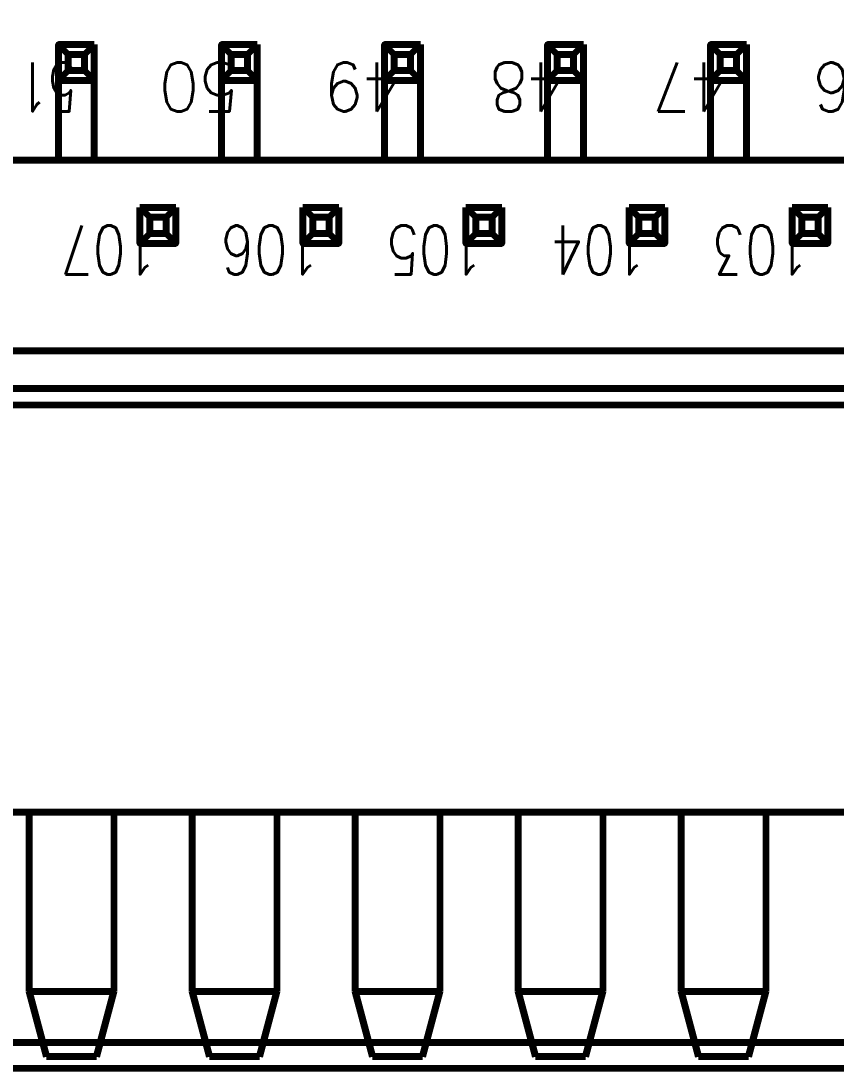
# Model space of a CAD drawing. Header units: inches. Extents: x -0.4 to 8, y -0.5 to 10.5.
# Drawn here: x 1.016 to 1.516, y -0.417 to 0.226 of the extents above; entities that cross this region are included whole.
import ezdxf

# ---------------------------------------------------------------- set-up
doc = ezdxf.new("R2010")
doc.units = ezdxf.units.IN
doc.header["$LTSCALE"] = 0.504853
doc.header["$MEASUREMENT"] = 0
for name, color, linetype in [('1', 7, 'Continuous'), ('135', 7, 'Continuous'), ('3', 7, 'Continuous'), ('75', 7, 'Continuous')]:
    doc.layers.add(name, color=color, linetype=linetype)
doc.styles.get("Standard").update_dxf_attribs({"font": 'ROMANS.SHX'})

# ---------------------------------------------------------------- blocks, each defined once
blk = doc.blocks.new('25359')
at = {"color": 1, "linetype": 'Continuous', "lineweight": 211}
for p, q in [((5.553, 0.617, -0.09725), (-0.047, 0.617, -0.09725)), ((5.553, 0.617, 0.15525), (-0.047, 0.617, 0.15525)), ((-0.047, 0.60125, -0.0815), (5.553, 0.60125, -0.0815)), ((5.553, 0.60125, -0.0815), (-0.047, 0.60125, -0.0815)), ((-0.047, 0.60125, -0.113), (5.553, 0.60125, -0.113)), ((5.553, 0.60125, -0.113), (-0.047, 0.60125, -0.113)), ((-0.047, 0.60125, 0.171), (5.553, 0.60125, 0.171)), ((5.553, 0.60125, 0.1395), (-0.047, 0.60125, 0.1395)), ((5.553, 0.60125, 0.171), (-0.047, 0.60125, 0.171)), ((-0.047, 0.60125, 0.1395), (5.553, 0.60125, 0.1395)), ((5.85, 0.46, -0.113), (-0.35, 0.46, -0.113)), ((5.85, 0.46, -0.113), (-0.35, 0.46, -0.113)), ((5.85, 0.46, 0.171), (-0.28, 0.46, 0.171)), ((5.85, 0.46, 0.171), (-0.28, 0.46, 0.171)), ((-0.047, 0.46, -0.0815), (5.553, 0.46, -0.0815)), ((5.553, 0.46, -0.0815), (-0.047, 0.46, -0.0815)), ((5.553, 0.46, -0.113), (-0.047, 0.46, -0.113)), ((-0.047, 0.46, -0.113), (5.553, 0.46, -0.113)), ((5.553, 0.46, 0.1395), (-0.047, 0.46, 0.1395)), ((-0.047, 0.46, 0.171), (5.553, 0.46, 0.171)), ((5.553, 0.46, 0.171), (-0.047, 0.46, 0.171)), ((-0.047, 0.46, 0.1395), (5.553, 0.46, 0.1395)), ((5.85, 0.21, -0.113), (-0.35, 0.21, -0.113)), ((5.85, 0.21, -0.113), (-0.35, 0.21, -0.113)), ((5.85, 0.21, 0.127), (-0.324, 0.21, 0.127)), ((5.85, 0.21, 0.127), (-0.324, 0.21, 0.127)), ((5.55, 0.21, 0.025), (-0.1, 0.21, 0.025)), ((5.55, 0.21, 0.127), (-0.1, 0.21, 0.127)), ((-0.324, 0.177, 0.127), (5.85, 0.177, 0.127)), ((-0.324, 0.177, 0.127), (5.85, 0.177, 0.127)), ((5.85, 0.177, 0.171), (-0.28, 0.177, 0.171)), ((5.85, 0.177, 0.171), (-0.28, 0.177, 0.171)), ((5.55, 0.06, 0.025), (-0.1, 0.06, 0.025)), ((-0.1, 0.06, 0.127), (5.55, 0.06, 0.127))]:
    blk.add_line(p, q, dxfattribs=at)
at = {"layer": '1', "color": 2, "linetype": 'Continuous', "lineweight": 211}
for p, q in [((4.587718, 0.61, 0.08), (4.577, 0.57, 0.0735)), ((4.577, 0.57, 0.0735), (4.587718, 0.61, 0.08)), ((4.587718, 0.61, -0.012), (4.577, 0.57, -0.0055)), ((4.577, 0.57, -0.0055), (4.587718, 0.61, -0.012)), ((4.577, 0.57, -0.0265), (4.587718, 0.61, -0.02)), ((4.587718, 0.61, -0.02), (4.577, 0.57, -0.0265)), ((4.577, 0.57, 0.0945), (4.587718, 0.61, 0.088)), ((4.587718, 0.61, 0.088), (4.577, 0.57, 0.0945)), ((4.587718, 0.61, -0.02), (4.618282, 0.61, -0.02)), ((4.587718, 0.61, -0.02), (4.587718, 0.61, -0.012)), ((4.618282, 0.61, -0.012), (4.587718, 0.61, -0.012)), ((4.587718, 0.61, -0.012), (4.587718, 0.61, -0.02)), ((4.587718, 0.61, -0.012), (4.618282, 0.61, -0.012)), ((4.618282, 0.61, -0.02), (4.587718, 0.61, -0.02)), ((4.587718, 0.61, 0.088), (4.618282, 0.61, 0.088)), ((4.618282, 0.61, 0.088), (4.587718, 0.61, 0.088)), ((4.587718, 0.61, 0.08), (4.587718, 0.61, 0.088)), ((4.587718, 0.61, 0.088), (4.587718, 0.61, 0.08)), ((4.618282, 0.61, 0.08), (4.587718, 0.61, 0.08)), ((4.587718, 0.61, 0.08), (4.618282, 0.61, 0.08)), ((4.629, 0.57, 0.0735), (4.618282, 0.61, 0.08)), ((4.618282, 0.61, 0.08), (4.629, 0.57, 0.0735)), ((4.618282, 0.61, -0.02), (4.629, 0.57, -0.0265)), ((4.618282, 0.61, -0.02), (4.618282, 0.61, -0.012)), ((4.618282, 0.61, -0.012), (4.629, 0.57, -0.0055)), ((4.629, 0.57, -0.0055), (4.618282, 0.61, -0.012)), ((4.629, 0.57, -0.0265), (4.618282, 0.61, -0.02)), ((4.618282, 0.61, -0.012), (4.618282, 0.61, -0.02)), ((4.618282, 0.61, 0.088), (4.629, 0.57, 0.0945)), ((4.629, 0.57, 0.0945), (4.618282, 0.61, 0.088)), ((4.618282, 0.61, 0.08), (4.618282, 0.61, 0.088)), ((4.618282, 0.61, 0.088), (4.618282, 0.61, 0.08)), ((4.677, 0.57, 0.0735), (4.687718, 0.61, 0.08)), ((4.687718, 0.61, 0.08), (4.677, 0.57, 0.0735)), ((4.677, 0.57, -0.0055), (4.687718, 0.61, -0.012)), ((4.677, 0.57, -0.0265), (4.687718, 0.61, -0.02)), ((4.687718, 0.61, -0.02), (4.677, 0.57, -0.0265)), ((4.687718, 0.61, -0.012), (4.677, 0.57, -0.0055)), ((4.687718, 0.61, 0.088), (4.677, 0.57, 0.0945)), ((4.677, 0.57, 0.0945), (4.687718, 0.61, 0.088)), ((4.687718, 0.61, -0.012), (4.718282, 0.61, -0.012)), ((4.687718, 0.61, -0.02), (4.687718, 0.61, -0.012)), ((4.718282, 0.61, -0.02), (4.687718, 0.61, -0.02)), ((4.687718, 0.61, -0.012), (4.687718, 0.61, -0.02)), ((4.687718, 0.61, -0.02), (4.718282, 0.61, -0.02)), ((4.718282, 0.61, -0.012), (4.687718, 0.61, -0.012)), ((4.718282, 0.61, 0.08), (4.687718, 0.61, 0.08)), ((4.687718, 0.61, 0.088), (4.718282, 0.61, 0.088)), ((4.687718, 0.61, 0.08), (4.687718, 0.61, 0.088)), ((4.718282, 0.61, 0.088), (4.687718, 0.61, 0.088)), ((4.687718, 0.61, 0.088), (4.687718, 0.61, 0.08)), ((4.687718, 0.61, 0.08), (4.718282, 0.61, 0.08)), ((4.729, 0.57, 0.0735), (4.718282, 0.61, 0.08)), ((4.718282, 0.61, 0.08), (4.729, 0.57, 0.0735)), ((4.718282, 0.61, -0.012), (4.729, 0.57, -0.0055)), ((4.718282, 0.61, -0.012), (4.718282, 0.61, -0.02)), ((4.718282, 0.61, -0.02), (4.718282, 0.61, -0.012)), ((4.718282, 0.61, -0.02), (4.729, 0.57, -0.0265)), ((4.729, 0.57, -0.0265), (4.718282, 0.61, -0.02)), ((4.729, 0.57, -0.0055), (4.718282, 0.61, -0.012)), ((4.718282, 0.61, 0.088), (4.729, 0.57, 0.0945)), ((4.729, 0.57, 0.0945), (4.718282, 0.61, 0.088)), ((4.718282, 0.61, 0.088), (4.718282, 0.61, 0.08)), ((4.718282, 0.61, 0.08), (4.718282, 0.61, 0.088)), ((4.787718, 0.61, -0.012), (4.777, 0.57, -0.0055)), ((4.777, 0.57, -0.0265), (4.787718, 0.61, -0.02)), ((4.787718, 0.61, -0.02), (4.777, 0.57, -0.0265)), ((4.777, 0.57, -0.0055), (4.787718, 0.61, -0.012)), ((4.787718, 0.61, 0.088), (4.777, 0.57, 0.0945)), ((4.777, 0.57, 0.0735), (4.787718, 0.61, 0.08)), ((4.787718, 0.61, 0.08), (4.777, 0.57, 0.0735)), ((4.777, 0.57, 0.0945), (4.787718, 0.61, 0.088)), ((4.818282, 0.61, -0.012), (4.787718, 0.61, -0.012)), ((4.787718, 0.61, -0.012), (4.818282, 0.61, -0.012)), ((4.818282, 0.61, -0.02), (4.787718, 0.61, -0.02)), ((4.787718, 0.61, -0.02), (4.787718, 0.61, -0.012)), ((4.787718, 0.61, -0.02), (4.818282, 0.61, -0.02)), ((4.787718, 0.61, -0.012), (4.787718, 0.61, -0.02)), ((4.787718, 0.61, 0.088), (4.787718, 0.61, 0.08)), ((4.787718, 0.61, 0.08), (4.787718, 0.61, 0.088)), ((4.787718, 0.61, 0.088), (4.818282, 0.61, 0.088)), ((4.787718, 0.61, 0.08), (4.818282, 0.61, 0.08)), ((4.818282, 0.61, 0.08), (4.787718, 0.61, 0.08)), ((4.818282, 0.61, 0.088), (4.787718, 0.61, 0.088)), ((4.829, 0.57, 0.0735), (4.818282, 0.61, 0.08)), ((4.829, 0.57, -0.0055), (4.818282, 0.61, -0.012)), ((4.818282, 0.61, -0.012), (4.829, 0.57, -0.0055)), ((4.818282, 0.61, -0.02), (4.818282, 0.61, -0.012)), ((4.818282, 0.61, -0.012), (4.818282, 0.61, -0.02)), ((4.829, 0.57, -0.0265), (4.818282, 0.61, -0.02)), ((4.818282, 0.61, -0.02), (4.829, 0.57, -0.0265)), ((4.818282, 0.61, 0.088), (4.829, 0.57, 0.0945)), ((4.829, 0.57, 0.0945), (4.818282, 0.61, 0.088)), ((4.818282, 0.61, 0.088), (4.818282, 0.61, 0.08)), ((4.818282, 0.61, 0.08), (4.818282, 0.61, 0.088)), ((4.818282, 0.61, 0.08), (4.829, 0.57, 0.0735)), ((4.887718, 0.61, 0.08), (4.877, 0.57, 0.0735)), ((4.887718, 0.61, -0.012), (4.877, 0.57, -0.0055)), ((4.877, 0.57, -0.0055), (4.887718, 0.61, -0.012)), ((4.877, 0.57, -0.0265), (4.887718, 0.61, -0.02)), ((4.887718, 0.61, -0.02), (4.877, 0.57, -0.0265)), ((4.877, 0.57, 0.0945), (4.887718, 0.61, 0.088)), ((4.887718, 0.61, 0.088), (4.877, 0.57, 0.0945)), ((4.877, 0.57, 0.0735), (4.887718, 0.61, 0.08)), ((4.887718, 0.61, -0.012), (4.918282, 0.61, -0.012)), ((4.918282, 0.61, -0.012), (4.887718, 0.61, -0.012)), ((4.887718, 0.61, -0.02), (4.918282, 0.61, -0.02)), ((4.887718, 0.61, -0.012), (4.887718, 0.61, -0.02)), ((4.918282, 0.61, -0.02), (4.887718, 0.61, -0.02)), ((4.887718, 0.61, -0.02), (4.887718, 0.61, -0.012)), ((4.887718, 0.61, 0.08), (4.918282, 0.61, 0.08)), ((4.887718, 0.61, 0.08), (4.887718, 0.61, 0.088)), ((4.918282, 0.61, 0.088), (4.887718, 0.61, 0.088)), ((4.887718, 0.61, 0.088), (4.918282, 0.61, 0.088)), ((4.887718, 0.61, 0.088), (4.887718, 0.61, 0.08)), ((4.918282, 0.61, 0.08), (4.887718, 0.61, 0.08)), ((4.929, 0.57, -0.0055), (4.918282, 0.61, -0.012)), ((4.918282, 0.61, -0.012), (4.929, 0.57, -0.0055)), ((4.918282, 0.61, -0.02), (4.918282, 0.61, -0.012)), ((4.918282, 0.61, -0.012), (4.918282, 0.61, -0.02)), ((4.929, 0.57, -0.0265), (4.918282, 0.61, -0.02)), ((4.918282, 0.61, -0.02), (4.929, 0.57, -0.0265)), ((4.929, 0.57, 0.0945), (4.918282, 0.61, 0.088)), ((4.918282, 0.61, 0.08), (4.918282, 0.61, 0.088)), ((4.918282, 0.61, 0.088), (4.918282, 0.61, 0.08)), ((4.929, 0.57, 0.0735), (4.918282, 0.61, 0.08)), ((4.918282, 0.61, 0.08), (4.929, 0.57, 0.0735)), ((4.918282, 0.61, 0.088), (4.929, 0.57, 0.0945)), ((4.987718, 0.61, -0.012), (4.977, 0.57, -0.0055)), ((4.977, 0.57, -0.0055), (4.987718, 0.61, -0.012)), ((4.987718, 0.61, -0.02), (4.977, 0.57, -0.0265)), ((4.977, 0.57, -0.0265), (4.987718, 0.61, -0.02)), ((4.987718, 0.61, 0.088), (4.977, 0.57, 0.0945)), ((4.977, 0.57, 0.0735), (4.987718, 0.61, 0.08)), ((4.987718, 0.61, 0.08), (4.977, 0.57, 0.0735)), ((4.977, 0.57, 0.0945), (4.987718, 0.61, 0.088)), ((4.987718, 0.61, -0.012), (5.018282, 0.61, -0.012)), ((5.018282, 0.61, -0.012), (4.987718, 0.61, -0.012)), ((4.987718, 0.61, -0.012), (4.987718, 0.61, -0.02)), ((5.018282, 0.61, -0.02), (4.987718, 0.61, -0.02)), ((4.987718, 0.61, -0.02), (5.018282, 0.61, -0.02)), ((4.987718, 0.61, -0.02), (4.987718, 0.61, -0.012)), ((5.018282, 0.61, 0.08), (4.987718, 0.61, 0.08)), ((4.987718, 0.61, 0.08), (5.018282, 0.61, 0.08)), ((5.018282, 0.61, 0.088), (4.987718, 0.61, 0.088)), ((4.987718, 0.61, 0.088), (4.987718, 0.61, 0.08)), ((4.987718, 0.61, 0.08), (4.987718, 0.61, 0.088)), ((4.987718, 0.61, 0.088), (5.018282, 0.61, 0.088)), ((5.029, 0.57, 0.0735), (5.018282, 0.61, 0.08)), ((5.018282, 0.61, -0.012), (5.029, 0.57, -0.0055)), ((5.029, 0.57, -0.0055), (5.018282, 0.61, -0.012)), ((5.018282, 0.61, -0.02), (5.018282, 0.61, -0.012)), ((5.018282, 0.61, -0.012), (5.018282, 0.61, -0.02)), ((5.018282, 0.61, -0.02), (5.029, 0.57, -0.0265)), ((5.029, 0.57, -0.0265), (5.018282, 0.61, -0.02)), ((5.018282, 0.61, 0.088), (5.029, 0.57, 0.0945)), ((5.029, 0.57, 0.0945), (5.018282, 0.61, 0.088)), ((5.018282, 0.61, 0.088), (5.018282, 0.61, 0.08)), ((5.018282, 0.61, 0.08), (5.018282, 0.61, 0.088)), ((5.018282, 0.61, 0.08), (5.029, 0.57, 0.0735)), ((4.577, 0.57, -0.0265), (4.577, 0.57, -0.0055)), ((4.577, 0.57, -0.0055), (4.577, 0.57, -0.0265)), ((4.629, 0.57, -0.0265), (4.577, 0.57, -0.0265)), ((4.629, 0.57, -0.0055), (4.577, 0.57, -0.0055)), ((4.577, 0.57, -0.0055), (4.629, 0.57, -0.0055)), ((4.577, 0.57, -0.0265), (4.629, 0.57, -0.0265)), ((4.577, 0.46, -0.0265), (4.577, 0.57, -0.0265)), ((4.577, 0.46, -0.0055), (4.577, 0.57, -0.0055)), ((4.577, 0.46, 0.0735), (4.577, 0.57, 0.0735)), ((4.629, 0.57, 0.0735), (4.577, 0.57, 0.0735)), ((4.577, 0.57, 0.0735), (4.629, 0.57, 0.0735)), ((4.577, 0.57, 0.0945), (4.577, 0.57, 0.0735)), ((4.577, 0.57, 0.0735), (4.577, 0.57, 0.0945)), ((4.577, 0.46, 0.0945), (4.577, 0.57, 0.0945)), ((4.629, 0.57, 0.0945), (4.577, 0.57, 0.0945)), ((4.577, 0.57, 0.0945), (4.629, 0.57, 0.0945)), ((4.629, 0.57, -0.0265), (4.629, 0.57, -0.0055)), ((4.629, 0.57, -0.0055), (4.629, 0.57, -0.0265)), ((4.629, 0.46, -0.0265), (4.629, 0.57, -0.0265)), ((4.629, 0.57, -0.0055), (4.629, 0.46, -0.0055)), ((4.629, 0.46, 0.0735), (4.629, 0.57, 0.0735)), ((4.629, 0.57, 0.0735), (4.629, 0.57, 0.0945)), ((4.629, 0.57, 0.0945), (4.629, 0.57, 0.0735)), ((4.629, 0.57, 0.0945), (4.629, 0.46, 0.0945)), ((4.677, 0.46, 0.0735), (4.677, 0.57, 0.0735)), ((4.677, 0.57, 0.0735), (4.729, 0.57, 0.0735)), ((4.729, 0.57, 0.0735), (4.677, 0.57, 0.0735)), ((4.677, 0.46, -0.0055), (4.677, 0.57, -0.0055)), ((4.677, 0.57, 0.0945), (4.677, 0.57, 0.0735)), ((4.677, 0.57, 0.0735), (4.677, 0.57, 0.0945)), ((4.677, 0.46, 0.0945), (4.677, 0.57, 0.0945)), ((4.677, 0.57, 0.0945), (4.729, 0.57, 0.0945)), ((4.729, 0.57, 0.0945), (4.677, 0.57, 0.0945)), ((4.677, 0.57, -0.0055), (4.729, 0.57, -0.0055)), ((4.677, 0.57, -0.0055), (4.677, 0.57, -0.0265)), ((4.729, 0.57, -0.0265), (4.677, 0.57, -0.0265)), ((4.677, 0.57, -0.0265), (4.729, 0.57, -0.0265)), ((4.729, 0.57, -0.0055), (4.677, 0.57, -0.0055)), ((4.677, 0.57, -0.0265), (4.677, 0.57, -0.0055)), ((4.677, 0.46, -0.0265), (4.677, 0.57, -0.0265)), ((4.729, 0.46, 0.0735), (4.729, 0.57, 0.0735)), ((4.729, 0.57, -0.0055), (4.729, 0.46, -0.0055)), ((4.729, 0.57, 0.0735), (4.729, 0.57, 0.0945)), ((4.729, 0.57, 0.0945), (4.729, 0.57, 0.0735)), ((4.729, 0.57, 0.0945), (4.729, 0.46, 0.0945)), ((4.729, 0.57, -0.0265), (4.729, 0.57, -0.0055)), ((4.729, 0.57, -0.0055), (4.729, 0.57, -0.0265)), ((4.729, 0.46, -0.0265), (4.729, 0.57, -0.0265)), ((4.777, 0.57, 0.0735), (4.829, 0.57, 0.0735)), ((4.777, 0.46, 0.0735), (4.777, 0.57, 0.0735)), ((4.777, 0.46, -0.0055), (4.777, 0.57, -0.0055)), ((4.777, 0.57, -0.0055), (4.829, 0.57, -0.0055)), ((4.777, 0.57, 0.0945), (4.777, 0.57, 0.0735)), ((4.777, 0.57, 0.0735), (4.777, 0.57, 0.0945)), ((4.777, 0.46, 0.0945), (4.777, 0.57, 0.0945)), ((4.777, 0.57, 0.0945), (4.829, 0.57, 0.0945)), ((4.829, 0.57, 0.0945), (4.777, 0.57, 0.0945)), ((4.829, 0.57, -0.0265), (4.777, 0.57, -0.0265)), ((4.777, 0.57, -0.0265), (4.829, 0.57, -0.0265)), ((4.777, 0.57, -0.0265), (4.777, 0.57, -0.0055)), ((4.829, 0.57, -0.0055), (4.777, 0.57, -0.0055)), ((4.829, 0.57, 0.0735), (4.777, 0.57, 0.0735)), ((4.777, 0.57, -0.0055), (4.777, 0.57, -0.0265)), ((4.777, 0.46, -0.0265), (4.777, 0.57, -0.0265)), ((4.829, 0.46, 0.0735), (4.829, 0.57, 0.0735)), ((4.829, 0.57, -0.0055), (4.829, 0.46, -0.0055)), ((4.829, 0.57, 0.0735), (4.829, 0.57, 0.0945)), ((4.829, 0.57, 0.0945), (4.829, 0.57, 0.0735)), ((4.829, 0.57, 0.0945), (4.829, 0.46, 0.0945)), ((4.829, 0.57, -0.0055), (4.829, 0.57, -0.0265)), ((4.829, 0.57, -0.0265), (4.829, 0.57, -0.0055)), ((4.829, 0.46, -0.0265), (4.829, 0.57, -0.0265)), ((4.877, 0.46, 0.0735), (4.877, 0.57, 0.0735)), ((4.877, 0.57, 0.0735), (4.929, 0.57, 0.0735)), ((4.877, 0.46, -0.0055), (4.877, 0.57, -0.0055)), ((4.877, 0.57, -0.0055), (4.929, 0.57, -0.0055)), ((4.877, 0.57, 0.0945), (4.877, 0.57, 0.0735)), ((4.877, 0.57, 0.0735), (4.877, 0.57, 0.0945)), ((4.877, 0.46, 0.0945), (4.877, 0.57, 0.0945)), ((4.929, 0.57, 0.0945), (4.877, 0.57, 0.0945)), ((4.877, 0.57, 0.0945), (4.929, 0.57, 0.0945)), ((4.877, 0.57, -0.0265), (4.929, 0.57, -0.0265)), ((4.929, 0.57, -0.0055), (4.877, 0.57, -0.0055)), ((4.877, 0.57, -0.0265), (4.877, 0.57, -0.0055)), ((4.929, 0.57, -0.0265), (4.877, 0.57, -0.0265)), ((4.929, 0.57, 0.0735), (4.877, 0.57, 0.0735)), ((4.877, 0.57, -0.0055), (4.877, 0.57, -0.0265)), ((4.877, 0.46, -0.0265), (4.877, 0.57, -0.0265)), ((4.929, 0.46, 0.0735), (4.929, 0.57, 0.0735)), ((4.929, 0.57, -0.0055), (4.929, 0.46, -0.0055)), ((4.929, 0.57, 0.0945), (4.929, 0.57, 0.0735)), ((4.929, 0.57, 0.0735), (4.929, 0.57, 0.0945)), ((4.929, 0.57, 0.0945), (4.929, 0.46, 0.0945)), ((4.929, 0.57, -0.0055), (4.929, 0.57, -0.0265)), ((4.929, 0.57, -0.0265), (4.929, 0.57, -0.0055)), ((4.929, 0.46, -0.0265), (4.929, 0.57, -0.0265)), ((4.977, 0.57, 0.0735), (5.029, 0.57, 0.0735)), ((4.977, 0.46, 0.0735), (4.977, 0.57, 0.0735)), ((4.977, 0.57, -0.0055), (5.029, 0.57, -0.0055)), ((4.977, 0.57, 0.0945), (4.977, 0.57, 0.0735)), ((4.977, 0.57, 0.0735), (4.977, 0.57, 0.0945)), ((4.977, 0.46, 0.0945), (4.977, 0.57, 0.0945)), ((4.977, 0.57, 0.0945), (5.029, 0.57, 0.0945)), ((5.029, 0.57, 0.0945), (4.977, 0.57, 0.0945)), ((5.029, 0.57, -0.0265), (4.977, 0.57, -0.0265)), ((4.977, 0.57, -0.0265), (4.977, 0.57, -0.0055)), ((5.029, 0.57, -0.0055), (4.977, 0.57, -0.0055)), ((4.977, 0.57, -0.0265), (5.029, 0.57, -0.0265)), ((5.029, 0.57, 0.0735), (4.977, 0.57, 0.0735)), ((4.977, 0.57, -0.0055), (4.977, 0.57, -0.0265)), ((4.977, 0.46, -0.0265), (4.977, 0.57, -0.0265)), ((4.977, 0.46, -0.0055), (4.977, 0.57, -0.0055)), ((5.029, 0.46, 0.0735), (5.029, 0.57, 0.0735)), ((5.029, 0.57, 0.0945), (5.029, 0.57, 0.0735)), ((5.029, 0.57, 0.0735), (5.029, 0.57, 0.0945)), ((5.029, 0.57, 0.0945), (5.029, 0.46, 0.0945)), ((5.029, 0.57, -0.0055), (5.029, 0.57, -0.0265)), ((5.029, 0.57, -0.0265), (5.029, 0.57, -0.0055)), ((5.029, 0.46, -0.0265), (5.029, 0.57, -0.0265)), ((5.029, 0.57, -0.0055), (5.029, 0.46, -0.0055)), ((4.539, 0.111, -0.102), (4.539, 0.089, -0.102)), ((4.545, 0.105, -0.112), (4.539, 0.111, -0.102)), ((4.539, 0.111, -0.102), (4.545, 0.105, -0.112)), ((4.561, 0.111, -0.102), (4.539, 0.111, -0.102)), ((4.539, 0.111, -0.102), (4.561, 0.111, -0.102)), ((4.539, 0.089, -0.102), (4.539, 0.111, -0.102)), ((4.539, 0.111, -0.102), (4.561, 0.111, -0.102)), ((4.539, 0.089, 0.025), (4.539, 0.111, 0.025)), ((4.539, 0.111, 0.025), (4.561, 0.111, 0.025)), ((4.539, 0.111, 0.025), (4.561, 0.111, 0.025)), ((4.539, 0.111, 0.025), (4.539, 0.089, 0.025)), ((4.561, 0.111, -0.102), (4.555, 0.105, -0.112)), ((4.555, 0.105, -0.112), (4.561, 0.111, -0.102)), ((4.561, 0.111, -0.102), (4.561, 0.089, -0.102)), ((4.561, 0.089, -0.102), (4.561, 0.111, -0.102)), ((4.561, 0.111, 0.025), (4.561, 0.089, 0.025)), ((4.561, 0.111, 0.025), (4.561, 0.089, 0.025)), ((4.639, 0.089, -0.102), (4.639, 0.111, -0.102)), ((4.639, 0.111, -0.102), (4.661, 0.111, -0.102)), ((4.645, 0.105, -0.112), (4.639, 0.111, -0.102)), ((4.639, 0.111, -0.102), (4.645, 0.105, -0.112)), ((4.639, 0.111, -0.102), (4.639, 0.089, -0.102)), ((4.661, 0.111, -0.102), (4.639, 0.111, -0.102)), ((4.639, 0.111, -0.102), (4.661, 0.111, -0.102)), ((4.639, 0.089, 0.025), (4.639, 0.111, 0.025)), ((4.639, 0.111, 0.025), (4.661, 0.111, 0.025)), ((4.639, 0.111, 0.025), (4.661, 0.111, 0.025)), ((4.639, 0.111, 0.025), (4.639, 0.089, 0.025)), ((4.661, 0.111, -0.102), (4.655, 0.105, -0.112)), ((4.655, 0.105, -0.112), (4.661, 0.111, -0.102)), ((4.661, 0.111, -0.102), (4.661, 0.089, -0.102)), ((4.661, 0.089, -0.102), (4.661, 0.111, -0.102)), ((4.661, 0.111, 0.025), (4.661, 0.089, 0.025)), ((4.661, 0.111, 0.025), (4.661, 0.089, 0.025)), ((4.739, 0.089, -0.102), (4.739, 0.111, -0.102)), ((4.739, 0.111, -0.102), (4.761, 0.111, -0.102)), ((4.745, 0.105, -0.112), (4.739, 0.111, -0.102)), ((4.739, 0.111, -0.102), (4.745, 0.105, -0.112)), ((4.739, 0.111, -0.102), (4.739, 0.089, -0.102)), ((4.761, 0.111, -0.102), (4.739, 0.111, -0.102)), ((4.739, 0.111, -0.102), (4.761, 0.111, -0.102)), ((4.739, 0.111, 0.025), (4.761, 0.111, 0.025)), ((4.739, 0.111, 0.025), (4.761, 0.111, 0.025)), ((4.739, 0.089, 0.025), (4.739, 0.111, 0.025)), ((4.739, 0.111, 0.025), (4.739, 0.089, 0.025)), ((4.761, 0.111, -0.102), (4.755, 0.105, -0.112)), ((4.755, 0.105, -0.112), (4.761, 0.111, -0.102)), ((4.761, 0.089, -0.102), (4.761, 0.111, -0.102)), ((4.761, 0.111, -0.102), (4.761, 0.089, -0.102)), ((4.761, 0.111, 0.025), (4.761, 0.089, 0.025)), ((4.761, 0.111, 0.025), (4.761, 0.089, 0.025)), ((4.839, 0.111, 0.025), (4.839, 0.089, 0.025)), ((4.839, 0.089, 0.025), (4.839, 0.111, 0.025)), ((4.839, 0.111, 0.025), (4.861, 0.111, 0.025)), ((4.839, 0.111, 0.025), (4.861, 0.111, 0.025)), ((4.839, 0.111, -0.102), (4.845, 0.105, -0.112)), ((4.845, 0.105, -0.112), (4.839, 0.111, -0.102)), ((4.839, 0.089, -0.102), (4.839, 0.111, -0.102)), ((4.839, 0.111, -0.102), (4.861, 0.111, -0.102)), ((4.861, 0.111, -0.102), (4.839, 0.111, -0.102)), ((4.839, 0.111, -0.102), (4.839, 0.089, -0.102)), ((4.839, 0.111, -0.102), (4.861, 0.111, -0.102)), ((4.855, 0.105, -0.112), (4.861, 0.111, -0.102)), ((4.861, 0.111, -0.102), (4.855, 0.105, -0.112)), ((4.861, 0.111, 0.025), (4.861, 0.089, 0.025)), ((4.861, 0.111, 0.025), (4.861, 0.089, 0.025)), ((4.861, 0.089, -0.102), (4.861, 0.111, -0.102)), ((4.861, 0.111, -0.102), (4.861, 0.089, -0.102)), ((4.939, 0.111, -0.102), (4.945, 0.105, -0.112)), ((4.945, 0.105, -0.112), (4.939, 0.111, -0.102)), ((4.939, 0.111, 0.025), (4.961, 0.111, 0.025)), ((4.939, 0.111, 0.025), (4.961, 0.111, 0.025)), ((4.939, 0.111, 0.025), (4.939, 0.089, 0.025)), ((4.939, 0.089, 0.025), (4.939, 0.111, 0.025)), ((4.939, 0.089, -0.102), (4.939, 0.111, -0.102)), ((4.939, 0.111, -0.102), (4.939, 0.089, -0.102)), ((4.939, 0.111, -0.102), (4.961, 0.111, -0.102)), ((4.961, 0.111, -0.102), (4.939, 0.111, -0.102)), ((4.939, 0.111, -0.102), (4.961, 0.111, -0.102)), ((4.961, 0.111, -0.102), (4.955, 0.105, -0.112)), ((4.955, 0.105, -0.112), (4.961, 0.111, -0.102)), ((4.961, 0.111, 0.025), (4.961, 0.089, 0.025)), ((4.961, 0.111, 0.025), (4.961, 0.089, 0.025)), ((4.961, 0.089, -0.102), (4.961, 0.111, -0.102)), ((4.961, 0.111, -0.102), (4.961, 0.089, -0.102)), ((4.545, 0.095, -0.112), (4.545, 0.105, -0.112)), ((4.545, 0.105, -0.112), (4.555, 0.105, -0.112)), ((4.555, 0.105, -0.112), (4.545, 0.105, -0.112)), ((4.545, 0.105, -0.112), (4.545, 0.095, -0.112)), ((4.555, 0.095, -0.112), (4.555, 0.105, -0.112)), ((4.555, 0.105, -0.112), (4.555, 0.095, -0.112)), ((4.645, 0.095, -0.112), (4.645, 0.105, -0.112)), ((4.645, 0.105, -0.112), (4.655, 0.105, -0.112)), ((4.645, 0.105, -0.112), (4.645, 0.095, -0.112)), ((4.655, 0.105, -0.112), (4.645, 0.105, -0.112)), ((4.655, 0.105, -0.112), (4.655, 0.095, -0.112)), ((4.655, 0.095, -0.112), (4.655, 0.105, -0.112)), ((4.745, 0.095, -0.112), (4.745, 0.105, -0.112)), ((4.745, 0.105, -0.112), (4.755, 0.105, -0.112)), ((4.745, 0.105, -0.112), (4.745, 0.095, -0.112)), ((4.755, 0.105, -0.112), (4.745, 0.105, -0.112)), ((4.755, 0.105, -0.112), (4.755, 0.095, -0.112)), ((4.755, 0.095, -0.112), (4.755, 0.105, -0.112)), ((4.845, 0.105, -0.112), (4.855, 0.105, -0.112)), ((4.855, 0.105, -0.112), (4.845, 0.105, -0.112)), ((4.845, 0.105, -0.112), (4.845, 0.095, -0.112)), ((4.845, 0.095, -0.112), (4.845, 0.105, -0.112)), ((4.855, 0.095, -0.112), (4.855, 0.105, -0.112)), ((4.855, 0.105, -0.112), (4.855, 0.095, -0.112)), ((4.945, 0.095, -0.112), (4.945, 0.105, -0.112)), ((4.945, 0.105, -0.112), (4.955, 0.105, -0.112)), ((4.955, 0.105, -0.112), (4.945, 0.105, -0.112)), ((4.945, 0.105, -0.112), (4.945, 0.095, -0.112)), ((4.955, 0.095, -0.112), (4.955, 0.105, -0.112)), ((4.955, 0.105, -0.112), (4.955, 0.095, -0.112)), ((4.539, 0.089, -0.102), (4.545, 0.095, -0.112)), ((4.545, 0.095, -0.112), (4.539, 0.089, -0.102)), ((4.555, 0.095, -0.112), (4.545, 0.095, -0.112)), ((4.545, 0.095, -0.112), (4.555, 0.095, -0.112)), ((4.555, 0.095, -0.112), (4.561, 0.089, -0.102)), ((4.561, 0.089, -0.102), (4.555, 0.095, -0.112)), ((4.645, 0.095, -0.112), (4.639, 0.089, -0.102)), ((4.639, 0.089, -0.102), (4.645, 0.095, -0.112)), ((4.655, 0.095, -0.112), (4.645, 0.095, -0.112)), ((4.645, 0.095, -0.112), (4.655, 0.095, -0.112)), ((4.655, 0.095, -0.112), (4.661, 0.089, -0.102)), ((4.661, 0.089, -0.102), (4.655, 0.095, -0.112)), ((4.739, 0.089, -0.102), (4.745, 0.095, -0.112)), ((4.745, 0.095, -0.112), (4.739, 0.089, -0.102)), ((4.755, 0.095, -0.112), (4.745, 0.095, -0.112)), ((4.745, 0.095, -0.112), (4.755, 0.095, -0.112)), ((4.755, 0.095, -0.112), (4.761, 0.089, -0.102)), ((4.761, 0.089, -0.102), (4.755, 0.095, -0.112)), ((4.845, 0.095, -0.112), (4.839, 0.089, -0.102)), ((4.839, 0.089, -0.102), (4.845, 0.095, -0.112)), ((4.855, 0.095, -0.112), (4.845, 0.095, -0.112)), ((4.845, 0.095, -0.112), (4.855, 0.095, -0.112)), ((4.855, 0.095, -0.112), (4.861, 0.089, -0.102)), ((4.861, 0.089, -0.102), (4.855, 0.095, -0.112)), ((4.939, 0.089, -0.102), (4.945, 0.095, -0.112)), ((4.945, 0.095, -0.112), (4.939, 0.089, -0.102)), ((4.945, 0.095, -0.112), (4.955, 0.095, -0.112)), ((4.955, 0.095, -0.112), (4.945, 0.095, -0.112)), ((4.961, 0.089, -0.102), (4.955, 0.095, -0.112)), ((4.955, 0.095, -0.112), (4.961, 0.089, -0.102)), ((4.539, 0.089, 0.025), (4.539, 0.089, -0.102)), ((4.539, 0.089, 0.025), (4.539, 0.089, -0.102)), ((4.539, 0.089, -0.102), (4.561, 0.089, -0.102)), ((4.561, 0.089, -0.102), (4.539, 0.089, -0.102)), ((4.561, 0.089, -0.102), (4.539, 0.089, -0.102)), ((4.561, 0.089, 0.025), (4.539, 0.089, 0.025)), ((4.561, 0.089, 0.025), (4.539, 0.089, 0.025)), ((4.561, 0.089, -0.102), (4.561, 0.089, 0.025)), ((4.561, 0.089, 0.025), (4.561, 0.089, -0.102)), ((4.639, 0.089, 0.025), (4.639, 0.089, -0.102)), ((4.639, 0.089, 0.025), (4.639, 0.089, -0.102)), ((4.661, 0.089, -0.102), (4.639, 0.089, -0.102)), ((4.639, 0.089, -0.102), (4.661, 0.089, -0.102)), ((4.661, 0.089, -0.102), (4.639, 0.089, -0.102)), ((4.661, 0.089, 0.025), (4.639, 0.089, 0.025)), ((4.661, 0.089, 0.025), (4.639, 0.089, 0.025)), ((4.661, 0.089, -0.102), (4.661, 0.089, 0.025)), ((4.661, 0.089, 0.025), (4.661, 0.089, -0.102)), ((4.739, 0.089, 0.025), (4.739, 0.089, -0.102)), ((4.761, 0.089, -0.102), (4.739, 0.089, -0.102)), ((4.739, 0.089, 0.025), (4.739, 0.089, -0.102)), ((4.739, 0.089, -0.102), (4.761, 0.089, -0.102)), ((4.761, 0.089, -0.102), (4.739, 0.089, -0.102)), ((4.761, 0.089, 0.025), (4.739, 0.089, 0.025)), ((4.761, 0.089, 0.025), (4.739, 0.089, 0.025)), ((4.761, 0.089, 0.025), (4.761, 0.089, -0.102)), ((4.761, 0.089, -0.102), (4.761, 0.089, 0.025)), ((4.861, 0.089, 0.025), (4.839, 0.089, 0.025)), ((4.839, 0.089, 0.025), (4.839, 0.089, -0.102)), ((4.861, 0.089, 0.025), (4.839, 0.089, 0.025)), ((4.839, 0.089, 0.025), (4.839, 0.089, -0.102)), ((4.861, 0.089, -0.102), (4.839, 0.089, -0.102)), ((4.839, 0.089, -0.102), (4.861, 0.089, -0.102)), ((4.861, 0.089, -0.102), (4.839, 0.089, -0.102)), ((4.861, 0.089, -0.102), (4.861, 0.089, 0.025)), ((4.861, 0.089, 0.025), (4.861, 0.089, -0.102)), ((4.961, 0.089, 0.025), (4.939, 0.089, 0.025)), ((4.939, 0.089, 0.025), (4.939, 0.089, -0.102)), ((4.961, 0.089, 0.025), (4.939, 0.089, 0.025)), ((4.939, 0.089, 0.025), (4.939, 0.089, -0.102)), ((4.939, 0.089, -0.102), (4.961, 0.089, -0.102)), ((4.961, 0.089, -0.102), (4.939, 0.089, -0.102)), ((4.961, 0.089, -0.102), (4.939, 0.089, -0.102)), ((4.961, 0.089, 0.025), (4.961, 0.089, -0.102)), ((4.961, 0.089, -0.102), (4.961, 0.089, 0.025)), ((4.589, 0.06, 0.068), (4.611, 0.06, 0.068)), ((4.589, 0.06, 0.09), (4.611, 0.06, 0.09)), ((4.689, 0.06, 0.09), (4.711, 0.06, 0.09)), ((4.689, 0.06, 0.068), (4.711, 0.06, 0.068)), ((4.789, 0.06, 0.09), (4.811, 0.06, 0.09)), ((4.789, 0.06, 0.068), (4.811, 0.06, 0.068)), ((4.889, 0.06, 0.09), (4.911, 0.06, 0.09)), ((4.889, 0.06, 0.068), (4.911, 0.06, 0.068)), ((4.989, 0.06, 0.09), (5.011, 0.06, 0.09)), ((4.989, 0.06, 0.068), (5.011, 0.06, 0.068)), ((4.589, 0.011, 0.068), (4.611, 0.011, 0.068)), ((4.589, 0.011, -0.102), (4.611, 0.011, -0.102)), ((4.589, -0.011, -0.102), (4.589, 0.011, -0.102)), ((4.589, 0.011, -0.102), (4.611, 0.011, -0.102)), ((4.611, 0.011, -0.102), (4.589, 0.011, -0.102)), ((4.589, 0.011, -0.102), (4.589, -0.011, -0.102)), ((4.595, 0.005, -0.112), (4.589, 0.011, -0.102)), ((4.589, 0.011, -0.102), (4.595, 0.005, -0.112)), ((4.611, 0.011, -0.102), (4.605, 0.005, -0.112)), ((4.605, 0.005, -0.112), (4.611, 0.011, -0.102)), ((4.611, 0.011, -0.102), (4.611, -0.011, -0.102)), ((4.611, -0.011, -0.102), (4.611, 0.011, -0.102)), ((4.689, 0.011, 0.068), (4.711, 0.011, 0.068)), ((4.695, 0.005, -0.112), (4.689, 0.011, -0.102)), ((4.711, 0.011, -0.102), (4.689, 0.011, -0.102)), ((4.689, 0.011, -0.102), (4.711, 0.011, -0.102)), ((4.689, 0.011, -0.102), (4.711, 0.011, -0.102)), ((4.689, 0.011, -0.102), (4.689, -0.011, -0.102)), ((4.689, -0.011, -0.102), (4.689, 0.011, -0.102)), ((4.689, 0.011, -0.102), (4.695, 0.005, -0.112)), ((4.711, 0.011, -0.102), (4.705, 0.005, -0.112)), ((4.705, 0.005, -0.112), (4.711, 0.011, -0.102)), ((4.711, -0.011, -0.102), (4.711, 0.011, -0.102)), ((4.711, 0.011, -0.102), (4.711, -0.011, -0.102)), ((4.789, 0.011, 0.068), (4.811, 0.011, 0.068)), ((4.795, 0.005, -0.112), (4.789, 0.011, -0.102)), ((4.789, 0.011, -0.102), (4.811, 0.011, -0.102)), ((4.811, 0.011, -0.102), (4.789, 0.011, -0.102)), ((4.789, 0.011, -0.102), (4.811, 0.011, -0.102)), ((4.789, 0.011, -0.102), (4.789, -0.011, -0.102)), ((4.789, -0.011, -0.102), (4.789, 0.011, -0.102)), ((4.789, 0.011, -0.102), (4.795, 0.005, -0.112)), ((4.811, 0.011, -0.102), (4.805, 0.005, -0.112)), ((4.805, 0.005, -0.112), (4.811, 0.011, -0.102)), ((4.811, 0.011, -0.102), (4.811, -0.011, -0.102)), ((4.811, -0.011, -0.102), (4.811, 0.011, -0.102)), ((4.889, 0.011, 0.068), (4.911, 0.011, 0.068)), ((4.895, 0.005, -0.112), (4.889, 0.011, -0.102)), ((4.889, 0.011, -0.102), (4.911, 0.011, -0.102)), ((4.889, 0.011, -0.102), (4.911, 0.011, -0.102)), ((4.911, 0.011, -0.102), (4.889, 0.011, -0.102)), ((4.889, 0.011, -0.102), (4.889, -0.011, -0.102)), ((4.889, -0.011, -0.102), (4.889, 0.011, -0.102)), ((4.889, 0.011, -0.102), (4.895, 0.005, -0.112)), ((4.911, 0.011, -0.102), (4.905, 0.005, -0.112)), ((4.905, 0.005, -0.112), (4.911, 0.011, -0.102)), ((4.911, 0.011, -0.102), (4.911, -0.011, -0.102)), ((4.911, -0.011, -0.102), (4.911, 0.011, -0.102)), ((4.989, 0.011, 0.068), (5.011, 0.011, 0.068)), ((5.011, 0.011, -0.102), (4.989, 0.011, -0.102)), ((4.989, 0.011, -0.102), (5.011, 0.011, -0.102)), ((4.989, 0.011, -0.102), (5.011, 0.011, -0.102)), ((4.989, 0.011, -0.102), (4.989, -0.011, -0.102)), ((4.989, -0.011, -0.102), (4.989, 0.011, -0.102)), ((4.995, 0.005, -0.112), (4.989, 0.011, -0.102)), ((4.989, 0.011, -0.102), (4.995, 0.005, -0.112)), ((5.005, 0.005, -0.112), (5.011, 0.011, -0.102)), ((5.011, 0.011, -0.102), (5.005, 0.005, -0.112)), ((5.011, -0.011, -0.102), (5.011, 0.011, -0.102)), ((5.011, 0.011, -0.102), (5.011, -0.011, -0.102)), ((4.595, 0.005, -0.112), (4.595, -0.005, -0.112)), ((4.595, -0.005, -0.112), (4.595, 0.005, -0.112)), ((4.605, 0.005, -0.112), (4.595, 0.005, -0.112)), ((4.595, 0.005, -0.112), (4.605, 0.005, -0.112)), ((4.605, -0.005, -0.112), (4.605, 0.005, -0.112)), ((4.605, 0.005, -0.112), (4.605, -0.005, -0.112)), ((4.695, -0.005, -0.112), (4.695, 0.005, -0.112)), ((4.695, 0.005, -0.112), (4.695, -0.005, -0.112)), ((4.695, 0.005, -0.112), (4.705, 0.005, -0.112)), ((4.705, 0.005, -0.112), (4.695, 0.005, -0.112)), ((4.705, -0.005, -0.112), (4.705, 0.005, -0.112)), ((4.705, 0.005, -0.112), (4.705, -0.005, -0.112)), ((4.795, -0.005, -0.112), (4.795, 0.005, -0.112)), ((4.805, 0.005, -0.112), (4.795, 0.005, -0.112)), ((4.795, 0.005, -0.112), (4.805, 0.005, -0.112)), ((4.795, 0.005, -0.112), (4.795, -0.005, -0.112)), ((4.805, 0.005, -0.112), (4.805, -0.005, -0.112)), ((4.805, -0.005, -0.112), (4.805, 0.005, -0.112)), ((4.895, -0.005, -0.112), (4.895, 0.005, -0.112)), ((4.895, 0.005, -0.112), (4.905, 0.005, -0.112)), ((4.905, 0.005, -0.112), (4.895, 0.005, -0.112)), ((4.895, 0.005, -0.112), (4.895, -0.005, -0.112)), ((4.905, 0.005, -0.112), (4.905, -0.005, -0.112)), ((4.905, -0.005, -0.112), (4.905, 0.005, -0.112)), ((4.995, 0.005, -0.112), (5.005, 0.005, -0.112)), ((4.995, -0.005, -0.112), (4.995, 0.005, -0.112)), ((5.005, 0.005, -0.112), (4.995, 0.005, -0.112)), ((4.995, 0.005, -0.112), (4.995, -0.005, -0.112)), ((5.005, 0.005, -0.112), (5.005, -0.005, -0.112)), ((5.005, -0.005, -0.112), (5.005, 0.005, -0.112)), ((4.595, -0.005, -0.112), (4.589, -0.011, -0.102)), ((4.589, -0.011, -0.102), (4.595, -0.005, -0.112)), ((4.605, -0.005, -0.112), (4.595, -0.005, -0.112)), ((4.595, -0.005, -0.112), (4.605, -0.005, -0.112)), ((4.605, -0.005, -0.112), (4.611, -0.011, -0.102)), ((4.611, -0.011, -0.102), (4.605, -0.005, -0.112)), ((4.689, -0.011, -0.102), (4.695, -0.005, -0.112)), ((4.695, -0.005, -0.112), (4.689, -0.011, -0.102)), ((4.705, -0.005, -0.112), (4.695, -0.005, -0.112)), ((4.695, -0.005, -0.112), (4.705, -0.005, -0.112)), ((4.705, -0.005, -0.112), (4.711, -0.011, -0.102)), ((4.711, -0.011, -0.102), (4.705, -0.005, -0.112)), ((4.789, -0.011, -0.102), (4.795, -0.005, -0.112)), ((4.795, -0.005, -0.112), (4.789, -0.011, -0.102)), ((4.795, -0.005, -0.112), (4.805, -0.005, -0.112)), ((4.805, -0.005, -0.112), (4.795, -0.005, -0.112)), ((4.805, -0.005, -0.112), (4.811, -0.011, -0.102)), ((4.811, -0.011, -0.102), (4.805, -0.005, -0.112)), ((4.889, -0.011, -0.102), (4.895, -0.005, -0.112)), ((4.895, -0.005, -0.112), (4.889, -0.011, -0.102)), ((4.895, -0.005, -0.112), (4.905, -0.005, -0.112)), ((4.905, -0.005, -0.112), (4.895, -0.005, -0.112)), ((4.905, -0.005, -0.112), (4.911, -0.011, -0.102)), ((4.911, -0.011, -0.102), (4.905, -0.005, -0.112)), ((4.995, -0.005, -0.112), (4.989, -0.011, -0.102)), ((4.989, -0.011, -0.102), (4.995, -0.005, -0.112)), ((5.005, -0.005, -0.112), (4.995, -0.005, -0.112)), ((4.995, -0.005, -0.112), (5.005, -0.005, -0.112)), ((5.005, -0.005, -0.112), (5.011, -0.011, -0.102)), ((5.011, -0.011, -0.102), (5.005, -0.005, -0.112)), ((4.589, -0.011, 0.09), (4.611, -0.011, 0.09)), ((4.611, -0.011, -0.102), (4.589, -0.011, -0.102)), ((4.611, -0.011, -0.102), (4.589, -0.011, -0.102)), ((4.589, -0.011, -0.102), (4.611, -0.011, -0.102)), ((4.689, -0.011, 0.09), (4.711, -0.011, 0.09)), ((4.711, -0.011, -0.102), (4.689, -0.011, -0.102)), ((4.711, -0.011, -0.102), (4.689, -0.011, -0.102)), ((4.689, -0.011, -0.102), (4.711, -0.011, -0.102)), ((4.789, -0.011, 0.09), (4.811, -0.011, 0.09)), ((4.789, -0.011, -0.102), (4.811, -0.011, -0.102)), ((4.811, -0.011, -0.102), (4.789, -0.011, -0.102)), ((4.811, -0.011, -0.102), (4.789, -0.011, -0.102)), ((4.889, -0.011, 0.09), (4.911, -0.011, 0.09)), ((4.911, -0.011, -0.102), (4.889, -0.011, -0.102)), ((4.911, -0.011, -0.102), (4.889, -0.011, -0.102)), ((4.889, -0.011, -0.102), (4.911, -0.011, -0.102)), ((4.989, -0.011, 0.09), (5.011, -0.011, 0.09)), ((5.011, -0.011, -0.102), (4.989, -0.011, -0.102)), ((5.011, -0.011, -0.102), (4.989, -0.011, -0.102)), ((4.989, -0.011, -0.102), (5.011, -0.011, -0.102))]:
    blk.add_line(p, q, dxfattribs=at)
for points in [[(4.629, 0.46, -0.0055), (4.629, 0.46, -0.0265), (4.577, 0.46, -0.0265), (4.577, 0.46, -0.0055), (4.629, 0.46, -0.0055)], [(4.629, 0.46, -0.0055), (4.629, 0.46, -0.0265), (4.577, 0.46, -0.0265), (4.577, 0.46, -0.0055), (4.629, 0.46, -0.0055)], [(4.629, 0.46, 0.0945), (4.629, 0.46, 0.0735), (4.577, 0.46, 0.0735), (4.577, 0.46, 0.0945), (4.629, 0.46, 0.0945)], [(4.629, 0.46, 0.0945), (4.629, 0.46, 0.0735), (4.577, 0.46, 0.0735), (4.577, 0.46, 0.0945), (4.629, 0.46, 0.0945)], [(4.729, 0.46, 0.0945), (4.729, 0.46, 0.0735), (4.677, 0.46, 0.0735), (4.677, 0.46, 0.0945), (4.729, 0.46, 0.0945)], [(4.729, 0.46, 0.0945), (4.729, 0.46, 0.0735), (4.677, 0.46, 0.0735), (4.677, 0.46, 0.0945), (4.729, 0.46, 0.0945)], [(4.729, 0.46, -0.0055), (4.729, 0.46, -0.0265), (4.677, 0.46, -0.0265), (4.677, 0.46, -0.0055), (4.729, 0.46, -0.0055)], [(4.729, 0.46, -0.0055), (4.729, 0.46, -0.0265), (4.677, 0.46, -0.0265), (4.677, 0.46, -0.0055), (4.729, 0.46, -0.0055)], [(4.829, 0.46, 0.0945), (4.829, 0.46, 0.0735), (4.777, 0.46, 0.0735), (4.777, 0.46, 0.0945), (4.829, 0.46, 0.0945)], [(4.829, 0.46, 0.0945), (4.829, 0.46, 0.0735), (4.777, 0.46, 0.0735), (4.777, 0.46, 0.0945), (4.829, 0.46, 0.0945)], [(4.829, 0.46, -0.0055), (4.829, 0.46, -0.0265), (4.777, 0.46, -0.0265), (4.777, 0.46, -0.0055), (4.829, 0.46, -0.0055)], [(4.829, 0.46, -0.0055), (4.829, 0.46, -0.0265), (4.777, 0.46, -0.0265), (4.777, 0.46, -0.0055), (4.829, 0.46, -0.0055)], [(4.929, 0.46, 0.0945), (4.929, 0.46, 0.0735), (4.877, 0.46, 0.0735), (4.877, 0.46, 0.0945), (4.929, 0.46, 0.0945)], [(4.929, 0.46, 0.0945), (4.929, 0.46, 0.0735), (4.877, 0.46, 0.0735), (4.877, 0.46, 0.0945), (4.929, 0.46, 0.0945)], [(4.929, 0.46, -0.0055), (4.929, 0.46, -0.0265), (4.877, 0.46, -0.0265), (4.877, 0.46, -0.0055), (4.929, 0.46, -0.0055)], [(4.929, 0.46, -0.0055), (4.929, 0.46, -0.0265), (4.877, 0.46, -0.0265), (4.877, 0.46, -0.0055), (4.929, 0.46, -0.0055)], [(5.029, 0.46, 0.0945), (5.029, 0.46, 0.0735), (4.977, 0.46, 0.0735), (4.977, 0.46, 0.0945), (5.029, 0.46, 0.0945)], [(5.029, 0.46, 0.0945), (5.029, 0.46, 0.0735), (4.977, 0.46, 0.0735), (4.977, 0.46, 0.0945), (5.029, 0.46, 0.0945)], [(5.029, 0.46, -0.0055), (5.029, 0.46, -0.0265), (4.977, 0.46, -0.0265), (4.977, 0.46, -0.0055), (5.029, 0.46, -0.0055)], [(5.029, 0.46, -0.0055), (5.029, 0.46, -0.0265), (4.977, 0.46, -0.0265), (4.977, 0.46, -0.0055), (5.029, 0.46, -0.0055)], [(4.589, -0.011, -0.102), (4.589, 0.011, -0.102), (4.589, 0.011, 0.068), (4.589, 0.06, 0.068), (4.589, 0.06, 0.09), (4.589, -0.011, 0.09), (4.589, -0.011, -0.102)], [(4.589, -0.011, -0.102), (4.589, 0.011, -0.102), (4.589, 0.011, 0.068), (4.589, 0.06, 0.068), (4.589, 0.06, 0.09), (4.589, -0.011, 0.09), (4.589, -0.011, -0.102)], [(4.611, -0.011, -0.102), (4.611, -0.011, 0.09), (4.611, 0.06, 0.09), (4.611, 0.06, 0.068), (4.611, 0.011, 0.068), (4.611, 0.011, -0.102), (4.611, -0.011, -0.102)], [(4.611, -0.011, -0.102), (4.611, 0.011, -0.102), (4.611, 0.011, 0.068), (4.611, 0.06, 0.068), (4.611, 0.06, 0.09), (4.611, -0.011, 0.09), (4.611, -0.011, -0.102)], [(4.689, -0.011, -0.102), (4.689, 0.011, -0.102), (4.689, 0.011, 0.068), (4.689, 0.06, 0.068), (4.689, 0.06, 0.09), (4.689, -0.011, 0.09), (4.689, -0.011, -0.102)], [(4.689, -0.011, -0.102), (4.689, 0.011, -0.102), (4.689, 0.011, 0.068), (4.689, 0.06, 0.068), (4.689, 0.06, 0.09), (4.689, -0.011, 0.09), (4.689, -0.011, -0.102)], [(4.711, -0.011, -0.102), (4.711, 0.011, -0.102), (4.711, 0.011, 0.068), (4.711, 0.06, 0.068), (4.711, 0.06, 0.09), (4.711, -0.011, 0.09), (4.711, -0.011, -0.102)], [(4.711, -0.011, -0.102), (4.711, -0.011, 0.09), (4.711, 0.06, 0.09), (4.711, 0.06, 0.068), (4.711, 0.011, 0.068), (4.711, 0.011, -0.102), (4.711, -0.011, -0.102)], [(4.789, -0.011, -0.102), (4.789, 0.011, -0.102), (4.789, 0.011, 0.068), (4.789, 0.06, 0.068), (4.789, 0.06, 0.09), (4.789, -0.011, 0.09), (4.789, -0.011, -0.102)], [(4.789, -0.011, -0.102), (4.789, 0.011, -0.102), (4.789, 0.011, 0.068), (4.789, 0.06, 0.068), (4.789, 0.06, 0.09), (4.789, -0.011, 0.09), (4.789, -0.011, -0.102)], [(4.811, -0.011, -0.102), (4.811, 0.011, -0.102), (4.811, 0.011, 0.068), (4.811, 0.06, 0.068), (4.811, 0.06, 0.09), (4.811, -0.011, 0.09), (4.811, -0.011, -0.102)], [(4.811, -0.011, -0.102), (4.811, -0.011, 0.09), (4.811, 0.06, 0.09), (4.811, 0.06, 0.068), (4.811, 0.011, 0.068), (4.811, 0.011, -0.102), (4.811, -0.011, -0.102)], [(4.889, -0.011, -0.102), (4.889, 0.011, -0.102), (4.889, 0.011, 0.068), (4.889, 0.06, 0.068), (4.889, 0.06, 0.09), (4.889, -0.011, 0.09), (4.889, -0.011, -0.102)], [(4.889, -0.011, -0.102), (4.889, 0.011, -0.102), (4.889, 0.011, 0.068), (4.889, 0.06, 0.068), (4.889, 0.06, 0.09), (4.889, -0.011, 0.09), (4.889, -0.011, -0.102)], [(4.911, -0.011, -0.102), (4.911, -0.011, 0.09), (4.911, 0.06, 0.09), (4.911, 0.06, 0.068), (4.911, 0.011, 0.068), (4.911, 0.011, -0.102), (4.911, -0.011, -0.102)], [(4.911, -0.011, -0.102), (4.911, 0.011, -0.102), (4.911, 0.011, 0.068), (4.911, 0.06, 0.068), (4.911, 0.06, 0.09), (4.911, -0.011, 0.09), (4.911, -0.011, -0.102)], [(4.989, -0.011, -0.102), (4.989, 0.011, -0.102), (4.989, 0.011, 0.068), (4.989, 0.06, 0.068), (4.989, 0.06, 0.09), (4.989, -0.011, 0.09), (4.989, -0.011, -0.102)], [(4.989, -0.011, -0.102), (4.989, 0.011, -0.102), (4.989, 0.011, 0.068), (4.989, 0.06, 0.068), (4.989, 0.06, 0.09), (4.989, -0.011, 0.09), (4.989, -0.011, -0.102)], [(5.011, -0.011, -0.102), (5.011, 0.011, -0.102), (5.011, 0.011, 0.068), (5.011, 0.06, 0.068), (5.011, 0.06, 0.09), (5.011, -0.011, 0.09), (5.011, -0.011, -0.102)], [(5.011, -0.011, -0.102), (5.011, -0.011, 0.09), (5.011, 0.06, 0.09), (5.011, 0.06, 0.068), (5.011, 0.011, 0.068), (5.011, 0.011, -0.102), (5.011, -0.011, -0.102)]]:
    blk.add_polyline3d(points, close=True, dxfattribs=at)
for points in [[(4.539, 0.089, -0.102), (4.539, 0.111, -0.102), (4.539, 0.111, 0.025)], [(4.539, 0.089, -0.102), (4.539, 0.111, -0.102), (4.539, 0.111, 0.025)], [(4.561, 0.111, 0.025), (4.561, 0.111, -0.102), (4.561, 0.089, -0.102)], [(4.561, 0.089, -0.102), (4.561, 0.111, -0.102), (4.561, 0.111, 0.025)], [(4.639, 0.089, -0.102), (4.639, 0.111, -0.102), (4.639, 0.111, 0.025)], [(4.639, 0.089, -0.102), (4.639, 0.111, -0.102), (4.639, 0.111, 0.025)], [(4.661, 0.111, 0.025), (4.661, 0.111, -0.102), (4.661, 0.089, -0.102)], [(4.661, 0.089, -0.102), (4.661, 0.111, -0.102), (4.661, 0.111, 0.025)], [(4.739, 0.089, -0.102), (4.739, 0.111, -0.102), (4.739, 0.111, 0.025)], [(4.739, 0.089, -0.102), (4.739, 0.111, -0.102), (4.739, 0.111, 0.025)], [(4.761, 0.089, -0.102), (4.761, 0.111, -0.102), (4.761, 0.111, 0.025)], [(4.761, 0.111, 0.025), (4.761, 0.111, -0.102), (4.761, 0.089, -0.102)], [(4.839, 0.089, -0.102), (4.839, 0.111, -0.102), (4.839, 0.111, 0.025)], [(4.839, 0.089, -0.102), (4.839, 0.111, -0.102), (4.839, 0.111, 0.025)], [(4.861, 0.111, 0.025), (4.861, 0.111, -0.102), (4.861, 0.089, -0.102)], [(4.861, 0.089, -0.102), (4.861, 0.111, -0.102), (4.861, 0.111, 0.025)], [(4.939, 0.089, -0.102), (4.939, 0.111, -0.102), (4.939, 0.111, 0.025)], [(4.939, 0.089, -0.102), (4.939, 0.111, -0.102), (4.939, 0.111, 0.025)], [(4.961, 0.111, 0.025), (4.961, 0.111, -0.102), (4.961, 0.089, -0.102)], [(4.961, 0.089, -0.102), (4.961, 0.111, -0.102), (4.961, 0.111, 0.025)]]:
    blk.add_polyline3d(points, dxfattribs=at)
at = {"layer": '3', "color": 5, "linetype": 'Continuous', "lineweight": 211, "char_height": 0.03, "attachment_point": 1}
for s, insert in [('{\\W0.773184;103}', (4.55, 0.13)), ('{\\W0.758315;104}', (4.65, 0.13)), ('{\\W0.773184;105}', (4.75, 0.13)), ('{\\W0.795927;106}', (4.85, 0.13)), ('{\\W0.773184;107}', (4.95, 0.13)), ('{\\W0.940491;46}', (4.5, 0.03)), ('{\\W0.906376;47}', (4.6, 0.03)), ('{\\W0.906376;48}', (4.7, 0.03)), ('{\\W0.938870;49}', (4.8, 0.03)), ('{\\W0.959988;50}', (4.9, 0.03)), ('{\\W0.674575;51}', (5, 0.03))]:
    blk.add_mtext(s, dxfattribs=dict(at, insert=insert))

msp = doc.modelspace()

# ---------------------------------------------------------------- linework, layer by layer
at = {"layer": '135', "color": 1, "linetype": 'Continuous', "lineweight": 211}
for points in [[(6.5999, 7.14, 0.641), (6.6, 7.14, 0.641), (6.6, 0.19, 0.641), (6.41, 0, 0.641), (0.19, 0, 0.641)], [(0.19, 0, 0), (6.41, 0, 0), (6.6, 0.19, 0), (6.6, 7.14, 0), (6.5999, 7.14, 0)], [(6.5999, 7.14, 0.641), (6.6, 7.14, 0.641), (6.6, 0.19, 0.641), (6.41, 0, 0.641), (0.19, 0, 0.641)], [(0.19, 0, 0), (6.41, 0, 0), (6.6, 0.19, 0), (6.6, 7.14, 0), (6.5999, 7.14, 0)], [(6.5999, 7.14, -0.418), (6.6, 7.14, -0.418), (6.6, 0.19, -0.418), (6.41, 0, -0.418), (0.19, 0, -0.418)], [(0.19, 0, -0.062), (6.41, 0, -0.062), (6.6, 0.19, -0.062), (6.6, 7.14, -0.062), (6.5999, 7.14, -0.062)], [(6.5999, 7.14, -0.418), (6.6, 7.14, -0.418), (6.6, 0.19, -0.418), (6.41, 0, -0.418), (0.19, 0, -0.418)], [(0.19, 0, -0.062), (6.41, 0, -0.062), (6.6, 0.19, -0.062), (6.6, 7.14, -0.062), (6.5999, 7.14, -0.062)]]:
    msp.add_polyline3d(points, dxfattribs=at)

# ---------------------------------------------------------------- block references
at = {"layer": '75', "color": 8, "linetype": 'Continuous', "lineweight": 211, "rotation": 180}
msp.add_blockref('25359', (6.05, 0.2), dxfattribs=at)

doc.saveas('drawing.dxf')
